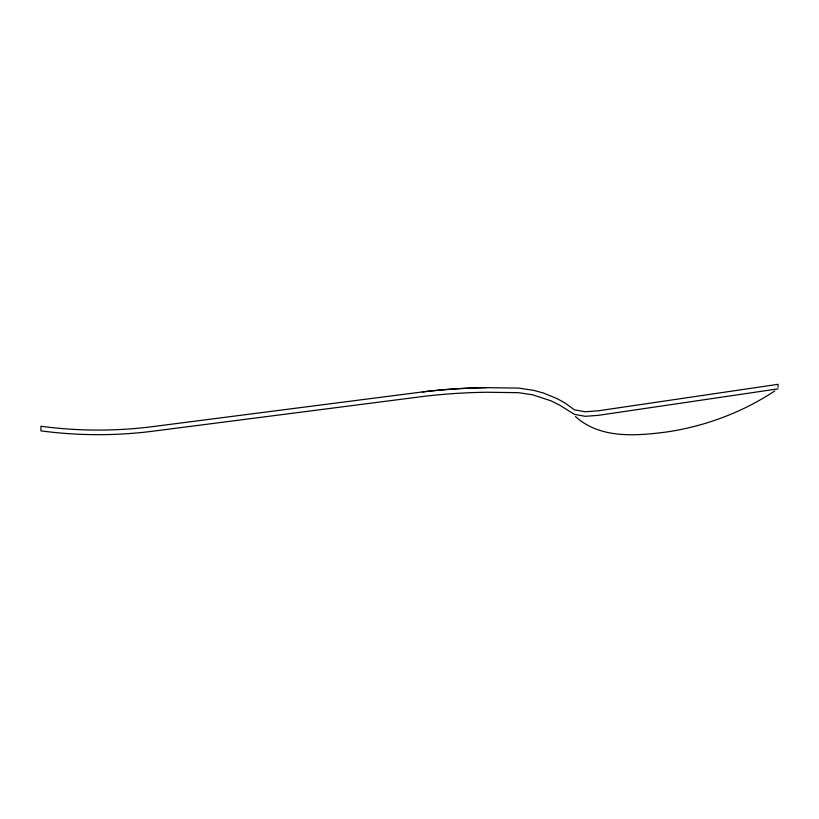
<?xml version="1.0" encoding="UTF-8"?>
<svg xmlns="http://www.w3.org/2000/svg" width="819" height="819" viewBox="0 0 819 819"><rect width="100%" height="100%" fill="white"/><g stroke="black" fill="none" stroke-linecap="round" stroke-linejoin="round"><path stroke-width="1.23" d="M774.784 390.939C742.065 412.571 704.453 426.535 665.663 432.125C635.206 435.964 599.969 438.789 575.45 416.533M778.05 388.851L598.372 415.335L585.247 416.318L574.406 414.363L559.715 405.19L551.064 400.86L532.698 394.819L518.345 392.67L486.466 392.25A602.456 600.542 -90 0 0 422.87 396.488L155.528 430.866C117.557 435.933 78.921 435.933 40.95 430.866L40.95 426.249C78.726 431.326 117.168 431.367 154.955 426.32L422.317 391.943A607.084 605.149 90 0 1 486.404 387.663L518.652 388.093L533.701 390.346L543.458 393.038L557.493 398.822L565.294 403.173L574.406 409.817L585.247 411.783L598.372 410.79L778.05 384.316L778.05 387.192M422.317 391.943A607.084 605.149 -90 0 1 486.404 387.663"/></g></svg>
